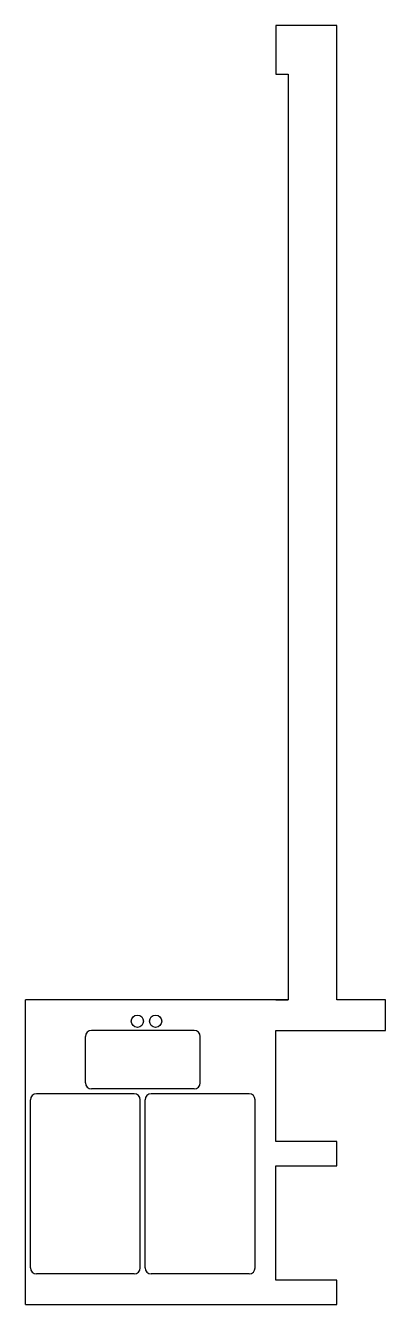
# Model space of a CAD drawing. Header units: millimetres. Extents: x 0 to 30, y 0 to 105.
import ezdxf

# ---------------------------------------------------------------- set-up
doc = ezdxf.new("R2010")
doc.units = ezdxf.units.MM

msp = doc.modelspace()

# ---------------------------------------------------------------- linework, layer by layer
for p, q in [((25.85, 105), (20.85, 105)), ((20.85, 105), (20.85, 101)), ((25.85, 25), (25.85, 105)), ((20.85, 101), (21.85, 101)), ((21.85, 101), (21.85, 25)), ((0.3, 0), (0.3, 25)), ((20.85, 25), (21.85, 25)), ((14.14, 22.5), (5.71, 22.5)), ((20.85, 22.5), (25.85, 22.5)), ((5.21, 18.2), (5.21, 22)), ((14.64, 18.2), (14.64, 22)), ((0.7, 3), (0.7, 16.8)), ((9.22, 17.3), (1.2, 17.3)), ((14.14, 17.7), (5.71, 17.7)), ((9.72, 3), (9.72, 16.8)), ((10.12, 3), (10.12, 16.8)), ((18.65, 17.3), (10.62, 17.3)), ((19.15, 3), (19.15, 16.8)), ((9.22, 2.5), (1.2, 2.5)), ((18.65, 2.5), (10.62, 2.5))]:
    msp.add_line(p, q)
for points in [[(21.85, 25), (0.3, 25)], [(25.85, 22.5), (29.85, 22.5), (29.85, 25), (25.85, 25)], [(20.85, 13.39), (20.85, 22.5)], [(20.85, 11.39), (25.85, 11.39), (25.85, 13.39), (20.85, 13.39)], [(20.85, 2), (20.85, 11.39)], [(20.85, 0), (25.85, 0), (25.85, 2), (20.85, 2)], [(0.3, 0), (20.85, 0)]]:
    msp.add_lwpolyline(points)
for centre in [(9.48, 23.25), (10.98, 23.25)]:
    msp.add_circle(centre, 0.5)
for centre, start, end in [((5.71, 22), 90, 180), ((14.14, 22), 0, 90), ((5.71, 18.2), 180, 270), ((14.14, 18.2), 270, 0), ((1.2, 16.8), 90, 180), ((9.22, 16.8), 0, 90), ((10.62, 16.8), 90, 180), ((18.65, 16.8), 0, 90), ((1.2, 3), 180, 270), ((9.22, 3), 270, 0), ((10.62, 3), 180, 270), ((18.65, 3), 270, 0)]:
    msp.add_arc(centre, 0.5, start, end)

doc.saveas('drawing.dxf')
